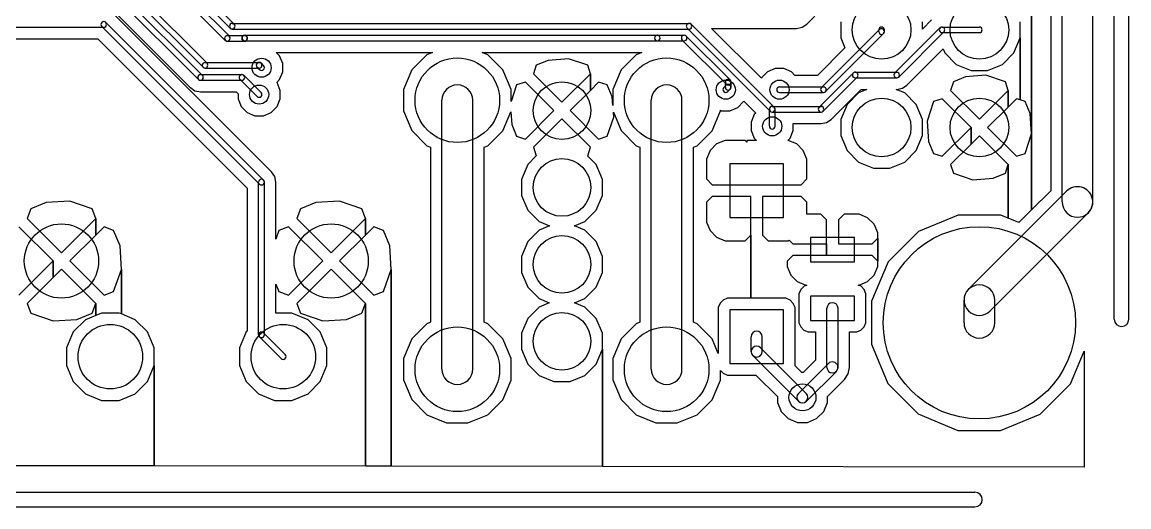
# Model space of a CAD drawing. Extents: x 32880 to 68030, y 27285 to 49782.
# Drawn here: x 56704 to 68030, y 27285 to 32249 of the extents above; entities that cross this region are included whole.
import ezdxf

# ---------------------------------------------------------------- set-up
doc = ezdxf.new("R2010")
doc.units = 0
doc.layers.add('BLACK', color=1, linetype='CONTINUOUS')

msp = doc.modelspace()

# ---------------------------------------------------------------- linework, layer by layer
at = {"layer": 'BLACK'}
for p, q in [((67880, 29207), (67880, 48207)), ((68030, 29207), (68030, 48207)), ((67348, 30408), (67348, 47166)), ((67662, 30408), (67662, 47166)), ((67230, 47053), (67230, 30521)), ((67230, 47053), (67230, 30521)), ((67035, 31104), (67035, 36104)), ((67035, 36104), (67035, 31104)), ((67035, 31104), (67035, 36104)), ((67035, 36104), (67035, 31104)), ((58508, 31663), (57393, 32778)), ((58549, 31704), (57434, 32819)), ((57342, 32662), (58424, 31581)), ((57342, 32662), (58424, 31581)), ((57768, 32657), (58597, 31828)), ((58834, 32187), (58397, 32624)), ((58875, 32228), (58438, 32665)), ((57727, 32616), (58556, 31787)), ((58445, 32400), (58783, 32062)), ((58487, 32442), (58825, 32104)), ((59258, 30715), (57644, 32329)), ((59258, 30715), (57644, 32329)), ((64734, 32228), (64889, 32384)), ((64734, 32228), (64889, 32384)), ((55197, 32196), (57539, 32196)), ((57520, 32204), (59133, 30591)), ((57561, 32245), (59174, 30632)), ((58855, 32236), (63529, 32236)), ((58855, 32178), (63529, 32178)), ((64359, 31337), (63510, 32186)), ((64400, 31378), (63551, 32227)), ((64270, 31675), (63760, 32185)), ((63760, 32185), (63763, 32185)), ((64270, 31675), (63760, 32185)), ((63760, 32185), (63763, 32185)), ((63763, 32185), (64630, 32185)), ((63763, 32185), (64630, 32185)), ((64630, 32185), (64686, 32196)), ((64630, 32185), (64686, 32196)), ((64686, 32196), (64687, 32196)), ((64686, 32196), (64687, 32196)), ((64687, 32196), (64734, 32228)), ((64687, 32196), (64734, 32228)), ((65478, 32172), (64885, 31579)), ((65082, 32253), (65082, 32087)), ((65082, 32253), (65082, 32087)), ((65471, 32152), (65471, 32170)), ((65529, 32152), (65529, 32170)), ((65634, 31728), (66097, 32191)), ((66012, 32272), (65918, 32178)), ((66012, 32272), (65918, 32178)), ((65918, 32178), (65918, 32253)), ((65918, 32178), (65918, 32253)), ((66118, 32199), (66500, 32199)), ((66918, 32087), (66918, 32253)), ((66918, 32087), (66918, 32253)), ((55197, 32078), (57479, 32078)), ((55197, 32078), (57479, 32078)), ((57479, 32078), (59007, 30550)), ((57479, 32078), (59007, 30550)), ((58805, 32111), (58979, 32111)), ((58805, 32053), (58979, 32053)), ((58960, 32103), (58963, 32106)), ((58984, 32115), (63204, 32115)), ((58984, 32057), (63204, 32057)), ((59001, 32062), (59004, 32065)), ((63205, 32115), (63479, 32115)), ((63205, 32057), (63479, 32057)), ((63460, 32065), (63909, 31616)), ((63501, 32106), (63950, 31657)), ((65519, 32131), (64926, 31538)), ((65082, 32087), (65124, 31985)), ((65082, 32087), (65124, 31985)), ((65675, 31687), (66138, 32150)), ((66118, 32141), (66500, 32141)), ((66854, 31933), (66918, 32087)), ((66854, 31933), (66918, 32087)), ((66918, 31452), (66918, 32087)), ((66918, 32087), (66918, 31452)), ((66918, 31452), (66918, 32087)), ((66918, 32087), (66918, 31452)), ((59338, 31904), (59303, 31939)), ((59303, 31939), (60904, 31939)), ((59338, 31904), (59303, 31939)), ((59303, 31939), (60904, 31939)), ((60904, 31939), (60847, 31915)), ((60904, 31939), (60847, 31915)), ((61470, 31915), (61412, 31939)), ((61412, 31939), (63046, 31939)), ((61470, 31915), (61412, 31939)), ((61412, 31939), (63046, 31939)), ((63046, 31939), (62989, 31915)), ((63046, 31939), (62989, 31915)), ((65124, 31985), (64844, 31704)), ((65124, 31985), (64844, 31704)), ((65759, 31603), (66129, 31974)), ((65759, 31603), (66129, 31974)), ((66129, 31974), (66146, 31933)), ((66129, 31974), (66146, 31933)), ((58577, 31836), (59129, 31836)), ((59150, 31828), (59175, 31803)), ((59371, 31825), (59338, 31904)), ((59371, 31825), (59338, 31904)), ((59371, 31739), (59371, 31825)), ((59371, 31739), (59371, 31825)), ((60847, 31915), (60692, 31761)), ((60847, 31915), (60692, 31761)), ((61624, 31760), (61470, 31915)), ((61624, 31760), (61470, 31915)), ((62087, 31857), (61966, 31807)), ((62087, 31857), (61966, 31807)), ((62295, 31873), (62087, 31857)), ((62295, 31873), (62087, 31857)), ((62492, 31807), (62295, 31873)), ((62492, 31807), (62295, 31873)), ((62989, 31915), (62834, 31761)), ((62989, 31915), (62834, 31761)), ((66146, 31933), (66263, 31816)), ((66146, 31933), (66263, 31816)), ((66737, 31816), (66854, 31933)), ((66737, 31816), (66854, 31933)), ((58577, 31778), (59129, 31778)), ((59109, 31787), (59134, 31762)), ((59338, 31660), (59371, 31739)), ((59338, 31660), (59371, 31739)), ((60692, 31761), (60608, 31559)), ((60692, 31761), (60608, 31559)), ((61708, 31558), (61624, 31760)), ((61708, 31558), (61624, 31760)), ((61966, 31807), (61938, 31718)), ((61966, 31807), (61938, 31718)), ((61938, 31718), (62229, 31428)), ((61938, 31718), (62229, 31428)), ((62229, 31428), (62520, 31718)), ((62229, 31428), (62520, 31718)), ((62520, 31718), (62492, 31807)), ((62520, 31718), (62492, 31807)), ((62520, 31550), (62520, 31718)), ((62520, 31718), (62520, 31550)), ((62520, 31550), (62520, 31718)), ((62520, 31718), (62520, 31550)), ((62834, 31761), (62750, 31559)), ((62834, 31761), (62750, 31559)), ((64333, 31740), (64272, 31679)), ((64333, 31740), (64272, 31679)), ((64412, 31773), (64333, 31740)), ((64412, 31773), (64333, 31740)), ((64498, 31773), (64412, 31773)), ((64498, 31773), (64412, 31773)), ((64577, 31740), (64498, 31773)), ((64577, 31740), (64498, 31773)), ((64613, 31704), (64577, 31740)), ((64613, 31704), (64577, 31740)), ((64860, 31378), (65209, 31727)), ((65230, 31736), (65654, 31736)), ((66263, 31816), (66417, 31752)), ((66263, 31816), (66417, 31752)), ((66417, 31752), (66583, 31752)), ((66417, 31752), (66583, 31752)), ((66583, 31752), (66737, 31816)), ((66583, 31752), (66737, 31816)), ((58530, 31711), (58954, 31711)), ((58530, 31653), (58954, 31653)), ((59108, 31488), (58935, 31661)), ((59149, 31529), (58976, 31702)), ((59310, 31632), (59338, 31660)), ((59310, 31632), (59338, 31660)), ((59313, 31629), (59310, 31632)), ((59313, 31629), (59310, 31632)), ((59346, 31550), (59313, 31629)), ((59346, 31550), (59313, 31629)), ((61765, 31606), (61708, 31436)), ((61765, 31606), (61708, 31436)), ((61854, 31634), (61765, 31606)), ((61854, 31634), (61765, 31606)), ((62144, 31343), (61854, 31634)), ((62144, 31343), (61854, 31634)), ((62604, 31634), (62520, 31550)), ((62604, 31634), (62520, 31550)), ((62693, 31606), (62604, 31634)), ((62693, 31606), (62604, 31634)), ((62743, 31485), (62693, 31606)), ((62743, 31485), (62693, 31606)), ((63909, 31603), (63884, 31578)), ((63901, 31632), (63901, 31636)), ((63901, 31582), (63901, 31632)), ((63959, 31632), (63959, 31636)), ((63959, 31582), (63959, 31632)), ((64272, 31679), (64270, 31675)), ((64272, 31679), (64270, 31675)), ((64844, 31704), (64613, 31704)), ((64844, 31704), (64613, 31704)), ((64901, 31337), (65250, 31686)), ((65230, 31678), (65654, 31678)), ((65712, 31571), (65759, 31603)), ((65712, 31571), (65759, 31603)), ((66234, 31638), (66206, 31549)), ((66234, 31638), (66206, 31549)), ((66357, 31689), (66234, 31638)), ((66357, 31689), (66234, 31638)), ((66566, 31705), (66357, 31689)), ((66566, 31705), (66357, 31689)), ((66766, 31638), (66566, 31705)), ((66766, 31638), (66566, 31705)), ((66794, 31549), (66766, 31638)), ((66794, 31549), (66766, 31638)), ((58424, 31581), (58426, 31578)), ((58424, 31581), (58426, 31578)), ((58426, 31578), (58473, 31547)), ((58426, 31578), (58473, 31547)), ((58473, 31547), (58474, 31546)), ((58473, 31547), (58474, 31546)), ((58474, 31546), (58530, 31535)), ((58474, 31546), (58530, 31535)), ((58530, 31535), (58894, 31535)), ((58530, 31535), (58894, 31535)), ((58894, 31535), (58914, 31515)), ((58894, 31535), (58914, 31515)), ((58914, 31515), (58914, 31464)), ((58914, 31515), (58914, 31464)), ((59346, 31464), (59346, 31550)), ((59346, 31464), (59346, 31550)), ((60608, 31559), (60608, 31340)), ((60608, 31559), (60608, 31340)), ((61708, 31436), (61708, 31558)), ((61708, 31436), (61708, 31558)), ((62520, 31550), (62314, 31343)), ((62520, 31550), (62314, 31343)), ((62750, 31394), (62743, 31485)), ((62750, 31394), (62743, 31485)), ((62750, 31559), (62750, 31394)), ((62750, 31559), (62750, 31394)), ((63950, 31562), (63925, 31537)), ((64455, 31586), (64905, 31586)), ((64455, 31528), (64905, 31528)), ((64984, 31253), (65291, 31560)), ((64984, 31253), (65291, 31560)), ((65263, 31524), (65146, 31407)), ((65263, 31524), (65146, 31407)), ((65349, 31560), (65263, 31524)), ((65349, 31560), (65263, 31524)), ((65291, 31560), (65349, 31560)), ((65291, 31560), (65349, 31560)), ((65737, 31524), (65650, 31560)), ((65650, 31560), (65655, 31560)), ((65737, 31524), (65650, 31560)), ((65650, 31560), (65655, 31560)), ((65655, 31560), (65711, 31571)), ((65655, 31560), (65711, 31571)), ((65711, 31571), (65712, 31571)), ((65711, 31571), (65712, 31571)), ((65854, 31407), (65737, 31524)), ((65854, 31407), (65737, 31524)), ((66206, 31549), (66500, 31255)), ((66206, 31549), (66500, 31255)), ((66500, 31255), (66794, 31549)), ((66500, 31255), (66794, 31549)), ((66794, 31379), (66794, 31549)), ((66794, 31549), (66794, 31379)), ((66794, 31379), (66794, 31549)), ((66794, 31549), (66794, 31379)), ((58914, 31464), (58947, 31385)), ((58914, 31464), (58947, 31385)), ((58947, 31385), (59008, 31324)), ((58947, 31385), (59008, 31324)), ((59252, 31324), (59313, 31385)), ((59252, 31324), (59313, 31385)), ((59313, 31385), (59346, 31464)), ((59313, 31385), (59346, 31464)), ((61001, 28695), (61001, 31449)), ((61315, 28695), (61315, 31449)), ((63143, 28695), (63143, 31449)), ((63457, 28695), (63457, 31449)), ((63948, 31341), (64027, 31374)), ((63948, 31341), (64027, 31374)), ((64027, 31374), (64088, 31435)), ((64027, 31374), (64088, 31435)), ((64088, 31435), (64089, 31440)), ((64088, 31435), (64089, 31440)), ((64089, 31440), (64211, 31318)), ((64089, 31440), (64211, 31318)), ((64380, 31386), (64880, 31386)), ((65146, 31407), (65082, 31253)), ((65146, 31407), (65082, 31253)), ((65918, 31253), (65854, 31407)), ((65918, 31253), (65854, 31407)), ((66032, 31436), (65965, 31236)), ((66032, 31436), (65965, 31236)), ((66121, 31464), (66032, 31436)), ((66121, 31464), (66032, 31436)), ((66415, 31170), (66121, 31464)), ((66415, 31170), (66121, 31464)), ((66794, 31379), (66585, 31170)), ((66794, 31379), (66585, 31170)), ((66879, 31464), (66794, 31379)), ((66879, 31464), (66794, 31379)), ((66918, 31452), (66879, 31464)), ((66918, 31452), (66879, 31464)), ((66968, 31436), (66918, 31452)), ((66968, 31436), (66918, 31452)), ((67019, 31313), (66968, 31436)), ((67019, 31313), (66968, 31436)), ((59008, 31324), (59087, 31291)), ((59008, 31324), (59087, 31291)), ((59087, 31291), (59173, 31291)), ((59087, 31291), (59173, 31291)), ((59173, 31291), (59252, 31324)), ((59173, 31291), (59252, 31324)), ((60608, 31340), (60692, 31138)), ((60608, 31340), (60692, 31138)), ((61624, 31137), (61704, 31332)), ((61624, 31137), (61704, 31332)), ((61704, 31332), (61715, 31201)), ((61704, 31332), (61715, 31201)), ((61854, 31052), (62144, 31343)), ((61854, 31052), (62144, 31343)), ((62314, 31343), (62604, 31052)), ((62314, 31343), (62604, 31052)), ((62693, 31080), (62759, 31277)), ((62693, 31080), (62759, 31277)), ((62759, 31277), (62755, 31328)), ((62755, 31328), (62834, 31138)), ((62759, 31277), (62755, 31328)), ((62755, 31328), (62834, 31138)), ((63766, 31137), (63850, 31339)), ((63766, 31137), (63850, 31339)), ((63850, 31339), (63850, 31347)), ((63850, 31347), (63862, 31341)), ((63850, 31339), (63850, 31347)), ((63850, 31347), (63862, 31341)), ((63862, 31341), (63948, 31341)), ((63862, 31341), (63948, 31341)), ((64197, 31304), (64164, 31225)), ((64197, 31304), (64164, 31225)), ((64211, 31318), (64197, 31304)), ((64211, 31318), (64197, 31304)), ((64351, 31183), (64351, 31357)), ((64380, 31328), (64880, 31328)), ((64409, 31183), (64409, 31357)), ((67035, 31104), (67019, 31313)), ((67035, 31104), (67019, 31313)), ((61715, 31201), (61765, 31080)), ((61715, 31201), (61765, 31080)), ((62229, 31258), (61938, 30968)), ((62229, 31258), (61938, 30968)), ((62520, 30968), (62229, 31258)), ((62520, 30968), (62229, 31258)), ((64164, 31225), (64164, 31139)), ((64164, 31225), (64164, 31139)), ((64596, 31139), (64596, 31210)), ((64596, 31210), (64880, 31210)), ((64596, 31139), (64596, 31210)), ((64596, 31210), (64880, 31210)), ((64880, 31210), (64936, 31221)), ((64880, 31210), (64936, 31221)), ((64936, 31221), (64937, 31221)), ((64936, 31221), (64937, 31221)), ((64937, 31221), (64984, 31253)), ((64937, 31221), (64984, 31253)), ((65082, 31253), (65082, 31087)), ((65082, 31253), (65082, 31087)), ((65918, 31087), (65918, 31253)), ((65918, 31087), (65918, 31253)), ((65965, 31236), (65981, 31027)), ((65965, 31236), (65981, 31027)), ((66121, 30876), (66415, 31170)), ((66121, 30876), (66415, 31170)), ((66415, 31000), (66415, 31170)), ((66415, 31170), (66415, 31000)), ((66415, 31000), (66415, 31170)), ((66415, 31170), (66415, 31000)), ((66585, 31170), (66879, 30876)), ((66585, 31170), (66879, 30876)), ((60692, 31138), (60846, 30983)), ((60692, 31138), (60846, 30983)), ((61469, 30983), (61624, 31137)), ((61469, 30983), (61624, 31137)), ((61765, 31080), (61854, 31052)), ((61765, 31080), (61854, 31052)), ((62604, 31052), (62693, 31080)), ((62604, 31052), (62693, 31080)), ((62834, 31138), (62988, 30983)), ((62834, 31138), (62988, 30983)), ((63611, 30983), (63766, 31137)), ((63611, 30983), (63766, 31137)), ((63898, 31037), (63811, 31001)), ((63898, 31037), (63811, 31001)), ((63993, 31037), (63898, 31037)), ((63993, 31037), (63898, 31037)), ((64102, 31038), (63993, 31037)), ((64102, 31038), (63993, 31037)), ((64121, 31019), (64102, 31038)), ((64121, 31019), (64102, 31038)), ((64219, 31038), (64121, 31038)), ((64121, 31038), (64121, 31019)), ((64219, 31038), (64121, 31038)), ((64121, 31038), (64121, 31019)), ((64164, 31139), (64197, 31060)), ((64164, 31139), (64197, 31060)), ((64197, 31060), (64219, 31038)), ((64197, 31060), (64219, 31038)), ((64540, 31037), (64563, 31060)), ((64540, 31037), (64563, 31060)), ((64544, 31037), (64540, 31037)), ((64544, 31037), (64540, 31037)), ((64631, 31001), (64544, 31037)), ((64631, 31001), (64544, 31037)), ((64563, 31060), (64596, 31139)), ((64563, 31060), (64596, 31139)), ((65082, 31087), (65146, 30933)), ((65082, 31087), (65146, 30933)), ((65854, 30933), (65918, 31087)), ((65854, 30933), (65918, 31087)), ((66500, 31085), (66415, 31000)), ((66500, 31085), (66415, 31000)), ((66794, 30791), (66500, 31085)), ((66794, 30791), (66500, 31085)), ((66968, 30904), (67035, 31104)), ((66968, 30904), (67035, 31104)), ((67035, 30327), (67035, 31104)), ((67035, 31104), (67035, 30327)), ((67035, 30327), (67035, 31104)), ((67035, 31104), (67035, 30327)), ((60846, 30983), (60883, 30968)), ((60846, 30983), (60883, 30968)), ((60883, 30968), (60883, 29175)), ((60883, 30968), (60883, 29175)), ((61433, 30969), (61469, 30983)), ((61433, 30969), (61469, 30983)), ((61433, 29176), (61433, 30969)), ((61433, 29176), (61433, 30969)), ((61938, 30968), (61966, 30879)), ((61938, 30968), (61966, 30879)), ((62492, 30879), (62520, 30968)), ((62492, 30879), (62520, 30968)), ((62988, 30983), (63025, 30968)), ((62988, 30983), (63025, 30968)), ((63025, 30968), (63025, 29175)), ((63025, 30968), (63025, 29175)), ((63575, 30969), (63611, 30983)), ((63575, 30969), (63611, 30983)), ((63575, 29176), (63575, 30969)), ((63575, 29176), (63575, 30969)), ((63744, 30934), (63708, 30846)), ((63744, 30934), (63708, 30846)), ((63811, 31001), (63744, 30934)), ((63811, 31001), (63744, 30934)), ((64698, 30934), (64631, 31001)), ((64698, 30934), (64631, 31001)), ((64734, 30846), (64698, 30934)), ((64734, 30846), (64698, 30934)), ((65146, 30933), (65263, 30816)), ((65146, 30933), (65263, 30816)), ((65737, 30816), (65854, 30933)), ((65737, 30816), (65854, 30933)), ((65981, 31027), (66032, 30904)), ((65981, 31027), (66032, 30904)), ((66415, 31000), (66206, 30791)), ((66415, 31000), (66206, 30791)), ((61966, 30879), (61879, 30790)), ((61966, 30879), (61879, 30790)), ((62579, 30790), (62490, 30879)), ((62490, 30879), (62492, 30879)), ((62579, 30790), (62490, 30879)), ((62490, 30879), (62492, 30879)), ((63708, 30846), (63707, 30643)), ((63708, 30846), (63707, 30643)), ((64735, 30643), (64734, 30846)), ((64735, 30643), (64734, 30846)), ((65263, 30816), (65417, 30752)), ((65263, 30816), (65417, 30752)), ((65583, 30752), (65737, 30816)), ((65583, 30752), (65737, 30816)), ((66032, 30904), (66121, 30876)), ((66032, 30904), (66121, 30876)), ((66879, 30876), (66968, 30904)), ((66879, 30876), (66968, 30904)), ((59289, 30668), (59258, 30715)), ((59289, 30668), (59258, 30715)), ((61879, 30790), (61816, 30638)), ((61879, 30790), (61816, 30638)), ((62642, 30638), (62579, 30790)), ((62642, 30638), (62579, 30790)), ((64496, 30799), (63946, 30799)), ((63946, 30799), (63946, 30249)), ((64496, 30249), (64496, 30799)), ((65417, 30752), (65583, 30752)), ((65417, 30752), (65583, 30752)), ((66206, 30791), (66234, 30702)), ((66206, 30791), (66234, 30702)), ((66234, 30702), (66434, 30635)), ((66234, 30702), (66434, 30635)), ((66643, 30651), (66766, 30702)), ((66643, 30651), (66766, 30702)), ((66766, 30702), (66794, 30791)), ((66766, 30702), (66794, 30791)), ((66794, 30242), (66794, 30791)), ((66794, 30791), (66794, 30242)), ((66794, 30242), (66794, 30791)), ((66794, 30791), (66794, 30242)), ((59125, 29047), (59125, 30611)), ((59183, 29047), (59183, 30611)), ((59290, 30667), (59289, 30668)), ((59290, 30667), (59289, 30668)), ((59301, 30611), (59290, 30667)), ((59301, 30611), (59290, 30667)), ((59301, 30025), (59301, 30611)), ((59301, 30025), (59301, 30611)), ((61816, 30638), (61816, 30474)), ((61816, 30638), (61816, 30474)), ((62642, 30474), (62642, 30638)), ((62642, 30474), (62642, 30638)), ((63707, 30643), (63766, 30584)), ((63707, 30643), (63766, 30584)), ((63766, 30584), (64121, 30584)), ((63766, 30584), (64121, 30584)), ((64121, 30584), (64161, 30584)), ((64121, 30584), (64161, 30584)), ((64161, 30584), (64281, 30584)), ((64161, 30584), (64281, 30584)), ((64281, 30584), (64321, 30584)), ((64281, 30584), (64321, 30584)), ((64321, 30584), (64676, 30584)), ((64321, 30584), (64676, 30584)), ((64676, 30584), (64735, 30643)), ((64676, 30584), (64735, 30643)), ((66434, 30635), (66643, 30651)), ((66434, 30635), (66643, 30651)), ((59007, 30550), (59007, 29085)), ((59007, 30550), (59007, 29085)), ((61816, 30474), (61879, 30322)), ((61816, 30474), (61879, 30322)), ((62579, 30322), (62642, 30474)), ((62579, 30322), (62642, 30474)), ((66389, 29514), (67393, 30518)), ((67230, 30521), (67035, 30327)), ((67230, 30521), (67035, 30327)), ((56951, 30403), (56794, 30337)), ((56951, 30403), (56794, 30337)), ((57193, 30416), (56951, 30403)), ((57193, 30416), (56951, 30403)), ((57420, 30337), (57193, 30416)), ((57420, 30337), (57193, 30416)), ((59711, 30403), (59554, 30337)), ((59711, 30403), (59554, 30337)), ((59953, 30416), (59711, 30403)), ((59953, 30416), (59711, 30403)), ((60180, 30337), (59953, 30416)), ((60180, 30337), (59953, 30416)), ((63766, 30464), (63707, 30405)), ((63766, 30464), (63707, 30405)), ((63707, 30405), (63708, 30202)), ((63707, 30405), (63708, 30202)), ((64161, 30464), (63766, 30464)), ((64161, 30464), (63766, 30464)), ((64161, 30069), (64161, 30464)), ((64161, 30069), (64161, 30464)), ((64676, 30464), (64281, 30464)), ((64281, 30464), (64281, 30069)), ((64676, 30464), (64281, 30464)), ((64281, 30464), (64281, 30069)), ((64735, 30405), (64676, 30464)), ((64735, 30405), (64676, 30464)), ((64734, 30282), (64735, 30405)), ((64734, 30282), (64735, 30405)), ((56794, 30337), (56756, 30239)), ((56794, 30337), (56756, 30239)), ((57458, 30239), (57420, 30337)), ((57458, 30239), (57420, 30337)), ((59554, 30337), (59516, 30239)), ((59554, 30337), (59516, 30239)), ((60218, 30239), (60180, 30337)), ((60218, 30239), (60180, 30337)), ((61879, 30322), (61995, 30206)), ((61879, 30322), (61995, 30206)), ((62463, 30206), (62579, 30322)), ((62463, 30206), (62579, 30322)), ((63946, 30249), (64496, 30249)), ((64819, 30282), (64734, 30282)), ((64819, 30282), (64734, 30282)), ((64878, 30283), (64819, 30282)), ((64878, 30283), (64819, 30282)), ((64937, 30224), (64878, 30283)), ((64937, 30224), (64878, 30283)), ((65116, 30283), (65057, 30224)), ((65116, 30283), (65057, 30224)), ((65175, 30282), (65116, 30283)), ((65175, 30282), (65116, 30283)), ((65270, 30282), (65175, 30282)), ((65270, 30282), (65175, 30282)), ((65357, 30246), (65270, 30282)), ((65357, 30246), (65270, 30282)), ((65424, 30179), (65357, 30246)), ((65424, 30179), (65357, 30246)), ((66282, 30272), (65877, 30105)), ((66282, 30272), (65877, 30105)), ((66720, 30272), (66282, 30272)), ((66720, 30272), (66282, 30272)), ((66611, 29292), (67615, 30296)), ((66794, 30242), (66720, 30272)), ((66794, 30242), (66720, 30272)), ((66904, 30196), (66794, 30242)), ((66904, 30196), (66794, 30242)), ((67035, 30327), (66904, 30196)), ((67035, 30327), (66904, 30196)), ((57022, 29803), (56671, 30154)), ((57022, 29803), (56671, 30154)), ((56756, 30239), (57107, 29888)), ((56756, 30239), (57107, 29888)), ((57107, 29888), (57458, 30239)), ((57107, 29888), (57458, 30239)), ((57458, 30069), (57458, 30239)), ((57458, 30239), (57458, 30069)), ((57458, 30069), (57458, 30239)), ((57458, 30239), (57458, 30069)), ((57543, 30154), (57458, 30069)), ((57543, 30154), (57458, 30069)), ((57641, 30116), (57543, 30154)), ((57641, 30116), (57543, 30154)), ((59431, 30154), (59333, 30116)), ((59431, 30154), (59333, 30116)), ((59782, 29803), (59431, 30154)), ((59782, 29803), (59431, 30154)), ((59516, 30239), (59867, 29888)), ((59516, 30239), (59867, 29888)), ((59867, 29888), (60218, 30239)), ((59867, 29888), (60218, 30239)), ((60218, 30069), (60218, 30239)), ((60218, 30239), (60218, 30069)), ((60218, 30069), (60218, 30239)), ((60218, 30239), (60218, 30069)), ((60303, 30154), (60218, 30069)), ((60303, 30154), (60218, 30069)), ((60401, 30116), (60303, 30154)), ((60401, 30116), (60303, 30154)), ((61995, 30206), (62101, 30162)), ((61995, 30206), (62101, 30162)), ((62101, 30162), (61995, 30118)), ((62101, 30162), (61995, 30118)), ((62356, 30162), (62463, 30206)), ((62356, 30162), (62463, 30206)), ((62463, 30118), (62356, 30162)), ((62463, 30118), (62356, 30162)), ((63708, 30202), (63744, 30114)), ((63708, 30202), (63744, 30114)), ((64937, 29979), (64937, 30224)), ((64937, 29979), (64937, 30224)), ((65057, 30224), (65057, 29979)), ((65057, 30224), (65057, 29979)), ((65460, 30091), (65424, 30179)), ((65460, 30091), (65424, 30179)), ((57458, 30069), (57192, 29803)), ((57458, 30069), (57192, 29803)), ((57707, 29959), (57641, 30116)), ((57707, 29959), (57641, 30116)), ((59333, 30116), (59301, 30025)), ((59333, 30116), (59301, 30025)), ((60218, 30069), (59952, 29803)), ((60218, 30069), (59952, 29803)), ((60467, 29959), (60401, 30116)), ((60467, 29959), (60401, 30116)), ((61995, 30118), (61879, 30002)), ((61995, 30118), (61879, 30002)), ((62579, 30002), (62463, 30118)), ((62579, 30002), (62463, 30118)), ((63744, 30114), (63811, 30047)), ((63744, 30114), (63811, 30047)), ((63811, 30047), (63898, 30011)), ((63811, 30047), (63898, 30011)), ((64102, 30010), (64161, 30069)), ((64102, 30010), (64161, 30069)), ((64161, 29421), (64161, 30069)), ((64161, 30069), (64161, 29421)), ((64161, 29421), (64161, 30069)), ((64161, 30069), (64161, 29421)), ((64281, 30069), (64340, 30010)), ((64281, 30069), (64340, 30010)), ((64544, 30011), (64555, 30016)), ((64544, 30011), (64555, 30016)), ((64555, 30016), (64592, 29979)), ((64555, 30016), (64592, 29979)), ((65222, 30044), (64772, 30044)), ((64772, 30044), (64772, 29794)), ((65222, 29794), (65222, 30044)), ((65402, 29979), (65461, 30038)), ((65402, 29979), (65461, 30038)), ((65461, 30038), (65460, 30091)), ((65461, 30038), (65460, 30091)), ((65461, 29800), (65461, 30038)), ((65461, 30038), (65461, 29800)), ((65461, 29800), (65461, 30038)), ((65461, 30038), (65461, 29800)), ((65877, 30105), (65567, 29795)), ((65877, 30105), (65567, 29795)), ((57720, 29717), (57707, 29959)), ((57720, 29717), (57707, 29959)), ((60480, 29717), (60467, 29959)), ((60480, 29717), (60467, 29959)), ((61879, 30002), (61816, 29850)), ((61879, 30002), (61816, 29850)), ((62642, 29850), (62579, 30002)), ((62642, 29850), (62579, 30002)), ((63898, 30011), (63993, 30011)), ((63898, 30011), (63993, 30011)), ((63993, 30011), (64102, 30010)), ((63993, 30011), (64102, 30010)), ((64340, 30010), (64449, 30011)), ((64340, 30010), (64449, 30011)), ((64449, 30011), (64544, 30011)), ((64449, 30011), (64544, 30011)), ((64592, 29979), (64937, 29979)), ((64592, 29979), (64937, 29979)), ((64937, 29859), (64937, 29979)), ((64937, 29979), (64937, 29859)), ((64937, 29859), (64937, 29979)), ((64937, 29979), (64937, 29859)), ((65057, 29979), (65402, 29979)), ((65057, 29979), (65402, 29979)), ((56671, 29452), (57022, 29803)), ((56671, 29452), (57022, 29803)), ((57022, 29633), (57022, 29803)), ((57022, 29803), (57022, 29633)), ((57022, 29633), (57022, 29803)), ((57022, 29803), (57022, 29633)), ((57192, 29803), (57543, 29452)), ((57192, 29803), (57543, 29452)), ((59431, 29452), (59782, 29803)), ((59431, 29452), (59782, 29803)), ((59952, 29803), (60303, 29452)), ((59952, 29803), (60303, 29452)), ((61816, 29850), (61816, 29686)), ((61816, 29850), (61816, 29686)), ((62642, 29686), (62642, 29850)), ((62642, 29686), (62642, 29850)), ((64592, 29859), (64533, 29800)), ((64592, 29859), (64533, 29800)), ((64533, 29800), (64534, 29747)), ((64533, 29800), (64534, 29747)), ((64897, 29859), (64592, 29859)), ((64897, 29859), (64592, 29859)), ((64772, 29794), (65222, 29794)), ((64937, 29859), (64897, 29859)), ((64937, 29859), (64897, 29859)), ((65057, 29859), (64937, 29859)), ((65057, 29859), (64937, 29859)), ((65097, 29859), (65057, 29859)), ((65097, 29859), (65057, 29859)), ((65402, 29859), (65097, 29859)), ((65402, 29859), (65097, 29859)), ((65567, 29795), (65398, 29390)), ((65567, 29795), (65398, 29390)), ((65461, 29800), (65402, 29859)), ((65461, 29800), (65402, 29859)), ((65460, 29747), (65461, 29800)), ((65460, 29747), (65461, 29800)), ((57107, 29718), (57022, 29633)), ((57107, 29718), (57022, 29633)), ((57458, 29367), (57107, 29718)), ((57458, 29367), (57107, 29718)), ((57641, 29490), (57720, 29717)), ((57641, 29490), (57720, 29717)), ((57720, 29261), (57720, 29717)), ((57720, 29717), (57720, 29261)), ((57720, 29261), (57720, 29717)), ((57720, 29717), (57720, 29261)), ((59867, 29718), (59516, 29367)), ((59867, 29718), (59516, 29367)), ((60218, 29367), (59867, 29718)), ((60218, 29367), (59867, 29718)), ((60401, 29490), (60480, 29717)), ((60401, 29490), (60480, 29717)), ((60480, 27701), (60480, 29717)), ((60480, 29717), (60480, 27701)), ((60480, 27701), (60480, 29717)), ((60480, 29717), (60480, 27701)), ((61816, 29686), (61879, 29534)), ((61816, 29686), (61879, 29534)), ((62579, 29534), (62642, 29686)), ((62579, 29534), (62642, 29686)), ((64534, 29747), (64570, 29659)), ((64534, 29747), (64570, 29659)), ((65424, 29659), (65460, 29747)), ((65424, 29659), (65460, 29747)), ((57022, 29633), (56756, 29367)), ((57022, 29633), (56756, 29367)), ((59301, 29270), (59301, 29567)), ((59301, 29567), (59333, 29490)), ((59301, 29270), (59301, 29567)), ((59301, 29567), (59333, 29490)), ((64570, 29659), (64637, 29592)), ((64570, 29659), (64637, 29592)), ((64637, 29592), (64724, 29556)), ((64637, 29592), (64724, 29556)), ((65270, 29556), (65357, 29592)), ((65270, 29556), (65357, 29592)), ((65357, 29592), (65424, 29659)), ((65357, 29592), (65424, 29659)), ((57543, 29452), (57641, 29490)), ((57543, 29452), (57641, 29490)), ((59333, 29490), (59431, 29452)), ((59333, 29490), (59431, 29452)), ((60303, 29452), (60401, 29490)), ((60303, 29452), (60401, 29490)), ((61879, 29534), (61995, 29418)), ((61879, 29534), (61995, 29418)), ((62463, 29418), (62579, 29534)), ((62463, 29418), (62579, 29534)), ((64672, 29511), (64654, 29468)), ((64672, 29511), (64654, 29468)), ((64654, 29468), (64654, 29421)), ((64654, 29468), (64654, 29421)), ((64706, 29544), (64672, 29511)), ((64706, 29544), (64672, 29511)), ((64734, 29556), (64706, 29544)), ((64734, 29556), (64706, 29544)), ((64724, 29556), (64734, 29556)), ((64724, 29556), (64734, 29556)), ((65289, 29544), (65260, 29556)), ((65260, 29556), (65270, 29556)), ((65289, 29544), (65260, 29556)), ((65260, 29556), (65270, 29556)), ((65322, 29510), (65289, 29544)), ((65322, 29510), (65289, 29544)), ((65340, 29467), (65322, 29510)), ((65340, 29467), (65322, 29510)), ((65340, 29217), (65340, 29467)), ((65340, 29217), (65340, 29467)), ((56756, 29367), (56794, 29269)), ((56756, 29367), (56794, 29269)), ((57420, 29269), (57458, 29367)), ((57420, 29269), (57458, 29367)), ((57458, 29246), (57458, 29367)), ((57458, 29367), (57458, 29246)), ((57458, 29246), (57458, 29367)), ((57458, 29367), (57458, 29246)), ((59516, 29367), (59554, 29269)), ((59516, 29367), (59554, 29269)), ((60180, 29269), (60218, 29367)), ((60180, 29269), (60218, 29367)), ((60218, 27702), (60218, 29367)), ((60218, 29367), (60218, 27702)), ((60218, 27702), (60218, 29367)), ((60218, 29367), (60218, 27702)), ((61995, 29418), (62099, 29375)), ((61995, 29418), (62099, 29375)), ((62099, 29375), (61995, 29331)), ((62099, 29375), (61995, 29331)), ((62358, 29375), (62463, 29418)), ((62358, 29375), (62463, 29418)), ((62463, 29331), (62358, 29375)), ((62463, 29331), (62358, 29375)), ((63846, 29370), (63828, 29327)), ((63846, 29370), (63828, 29327)), ((63880, 29403), (63846, 29370)), ((63880, 29403), (63846, 29370)), ((63923, 29421), (63880, 29403)), ((63923, 29421), (63880, 29403)), ((64161, 29421), (63923, 29421)), ((64161, 29421), (63923, 29421)), ((64473, 29421), (64161, 29421)), ((64473, 29421), (64161, 29421)), ((64520, 29421), (64473, 29421)), ((64520, 29421), (64473, 29421)), ((64563, 29403), (64520, 29421)), ((64563, 29403), (64520, 29421)), ((64596, 29369), (64563, 29403)), ((64596, 29369), (64563, 29403)), ((64614, 29326), (64596, 29369)), ((64614, 29326), (64596, 29369)), ((64654, 29421), (64654, 29171)), ((64654, 29421), (64654, 29171)), ((65222, 29444), (64772, 29444)), ((64772, 29444), (64772, 29194)), ((65222, 29194), (65222, 29444)), ((65398, 29390), (65398, 28952)), ((65398, 29390), (65398, 28952)), ((66343, 29170), (66343, 29402)), ((66657, 29170), (66657, 29402)), ((56794, 29269), (57021, 29190)), ((56794, 29269), (57021, 29190)), ((57263, 29203), (57420, 29269)), ((57263, 29203), (57420, 29269)), ((57458, 29246), (57354, 29202)), ((57458, 29246), (57354, 29202)), ((57518, 29270), (57458, 29246)), ((57518, 29270), (57458, 29246)), ((57696, 29270), (57518, 29270)), ((57696, 29270), (57518, 29270)), ((57720, 29261), (57696, 29270)), ((57720, 29261), (57696, 29270)), ((57860, 29202), (57720, 29261)), ((57860, 29202), (57720, 29261)), ((59466, 29270), (59301, 29270)), ((59466, 29270), (59301, 29270)), ((59630, 29202), (59466, 29270)), ((59630, 29202), (59466, 29270)), ((59554, 29269), (59781, 29190)), ((59554, 29269), (59781, 29190)), ((60023, 29203), (60180, 29269)), ((60023, 29203), (60180, 29269)), ((61995, 29331), (61879, 29215)), ((61995, 29331), (61879, 29215)), ((62579, 29215), (62463, 29331)), ((62579, 29215), (62463, 29331)), ((63828, 29327), (63828, 29280)), ((63828, 29327), (63828, 29280)), ((63828, 29280), (63828, 28856)), ((63828, 29280), (63828, 28856)), ((64496, 29303), (63946, 29303)), ((63946, 29303), (63946, 28753)), ((64496, 28753), (64496, 29303)), ((64614, 28776), (64614, 29326)), ((64614, 28776), (64614, 29326)), ((64940, 28713), (64940, 29319)), ((65054, 28713), (65054, 29319)), ((57021, 29190), (57263, 29203)), ((57021, 29190), (57263, 29203)), ((57354, 29202), (57228, 29076)), ((57354, 29202), (57228, 29076)), ((57986, 29076), (57860, 29202)), ((57986, 29076), (57860, 29202)), ((59756, 29076), (59630, 29202)), ((59756, 29076), (59630, 29202)), ((59781, 29190), (60023, 29203)), ((59781, 29190), (60023, 29203)), ((60847, 29160), (60692, 29006)), ((60847, 29160), (60692, 29006)), ((60883, 29175), (60847, 29160)), ((60883, 29175), (60847, 29160)), ((61470, 29160), (61433, 29176)), ((61470, 29160), (61433, 29176)), ((61624, 29005), (61470, 29160)), ((61624, 29005), (61470, 29160)), ((61879, 29215), (61816, 29063)), ((61879, 29215), (61816, 29063)), ((62642, 29063), (62579, 29215)), ((62642, 29063), (62579, 29215)), ((62989, 29160), (62834, 29006)), ((62989, 29160), (62834, 29006)), ((63025, 29175), (62989, 29160)), ((63025, 29175), (62989, 29160)), ((63612, 29160), (63575, 29176)), ((63612, 29160), (63575, 29176)), ((63766, 29005), (63612, 29160)), ((63766, 29005), (63612, 29160)), ((64654, 29171), (64672, 29128)), ((64654, 29171), (64672, 29128)), ((64672, 29128), (64705, 29094)), ((64672, 29128), (64705, 29094)), ((64772, 29194), (65222, 29194)), ((65288, 29094), (65322, 29127)), ((65288, 29094), (65322, 29127)), ((65322, 29127), (65340, 29170)), ((65322, 29127), (65340, 29170)), ((65340, 29170), (65340, 29217)), ((65340, 29170), (65340, 29217)), ((57228, 29076), (57160, 28912)), ((57228, 29076), (57160, 28912)), ((58054, 28912), (57986, 29076)), ((58054, 28912), (57986, 29076)), ((58998, 29076), (58930, 28912)), ((58998, 29076), (58930, 28912)), ((59007, 29085), (58998, 29076)), ((59007, 29085), (58998, 29076)), ((59133, 29026), (59356, 28803)), ((59174, 29067), (59397, 28844)), ((59824, 28912), (59756, 29076)), ((59824, 28912), (59756, 29076)), ((60692, 29006), (60608, 28804)), ((60692, 29006), (60608, 28804)), ((61708, 28803), (61624, 29005)), ((61708, 28803), (61624, 29005)), ((61816, 29063), (61816, 28899)), ((61816, 29063), (61816, 28899)), ((62642, 28899), (62642, 29063)), ((62642, 28899), (62642, 29063)), ((62834, 29006), (62750, 28804)), ((62834, 29006), (62750, 28804)), ((63828, 28856), (63766, 29005)), ((63828, 28856), (63766, 29005)), ((64164, 28876), (64164, 29028)), ((64278, 28876), (64278, 29028)), ((64705, 29094), (64748, 29076)), ((64705, 29094), (64748, 29076)), ((64748, 29076), (64795, 29076)), ((64748, 29076), (64795, 29076)), ((64795, 29076), (64822, 29076)), ((64795, 29076), (64822, 29076)), ((64822, 29076), (64822, 28786)), ((64822, 29076), (64822, 28786)), ((65172, 28713), (65172, 29076)), ((65172, 29076), (65245, 29076)), ((65172, 28713), (65172, 29076)), ((65172, 29076), (65245, 29076)), ((65245, 29076), (65288, 29094)), ((65245, 29076), (65288, 29094)), ((57160, 28912), (57160, 28734)), ((57160, 28912), (57160, 28734)), ((58054, 28734), (58054, 28912)), ((58054, 28734), (58054, 28912)), ((58930, 28912), (58930, 28734)), ((58930, 28912), (58930, 28734)), ((59824, 28734), (59824, 28912)), ((59824, 28734), (59824, 28912)), ((61816, 28899), (61879, 28747)), ((61816, 28899), (61879, 28747)), ((62579, 28747), (62642, 28899)), ((62579, 28747), (62642, 28899)), ((62642, 27698), (62642, 28899)), ((62642, 28899), (62642, 27698)), ((62642, 27698), (62642, 28899)), ((62642, 28899), (62642, 27698)), ((64261, 28915), (64729, 28447)), ((65398, 28952), (65565, 28547)), ((65398, 28952), (65565, 28547)), ((60608, 28804), (60608, 28585)), ((60608, 28804), (60608, 28585)), ((61708, 28584), (61708, 28803)), ((61708, 28584), (61708, 28803)), ((62750, 28804), (62750, 28585)), ((62750, 28804), (62750, 28585)), ((64181, 28835), (64649, 28367)), ((64614, 28730), (64614, 28776)), ((64614, 28730), (64614, 28776)), ((64822, 28786), (64698, 28662)), ((64822, 28786), (64698, 28662)), ((67433, 28545), (67572, 28880)), ((67433, 28545), (67572, 28880)), ((67572, 28880), (67573, 27691)), ((67572, 28880), (67573, 27691)), ((57160, 28734), (57228, 28570)), ((57160, 28734), (57228, 28570)), ((57986, 28570), (58054, 28734)), ((57986, 28570), (58054, 28734)), ((58054, 27705), (58054, 28734)), ((58054, 28734), (58054, 27705)), ((58054, 27705), (58054, 28734)), ((58054, 28734), (58054, 27705)), ((58930, 28734), (58998, 28570)), ((58930, 28734), (58998, 28570)), ((59756, 28570), (59824, 28734)), ((59756, 28570), (59824, 28734)), ((61879, 28747), (61995, 28631)), ((61879, 28747), (61995, 28631)), ((62463, 28631), (62579, 28747)), ((62463, 28631), (62579, 28747)), ((63850, 28584), (63850, 28683)), ((63850, 28683), (63879, 28653)), ((63850, 28584), (63850, 28683)), ((63850, 28683), (63879, 28653)), ((63946, 28753), (64496, 28753)), ((64682, 28662), (64614, 28730)), ((64682, 28662), (64614, 28730)), ((64649, 28447), (64956, 28754)), ((64698, 28662), (64682, 28662)), ((64698, 28662), (64682, 28662)), ((64730, 28366), (65037, 28673)), ((65159, 28646), (65172, 28713)), ((65159, 28646), (65172, 28713)), ((57228, 28570), (57354, 28444)), ((57228, 28570), (57354, 28444)), ((57860, 28444), (57986, 28570)), ((57860, 28444), (57986, 28570)), ((58998, 28570), (59124, 28444)), ((58998, 28570), (59124, 28444)), ((59630, 28444), (59756, 28570)), ((59630, 28444), (59756, 28570)), ((60608, 28585), (60692, 28383)), ((60608, 28585), (60692, 28383)), ((61624, 28382), (61708, 28584)), ((61624, 28382), (61708, 28584)), ((61995, 28631), (62147, 28568)), ((61995, 28631), (62147, 28568)), ((62147, 28568), (62311, 28568)), ((62147, 28568), (62311, 28568)), ((62311, 28568), (62463, 28631)), ((62311, 28568), (62463, 28631)), ((62750, 28585), (62834, 28383)), ((62750, 28585), (62834, 28383)), ((63766, 28382), (63850, 28584)), ((63766, 28382), (63850, 28584)), ((63879, 28653), (63922, 28635)), ((63879, 28653), (63922, 28635)), ((63922, 28635), (63969, 28635)), ((63922, 28635), (63969, 28635)), ((63969, 28635), (64213, 28635)), ((63969, 28635), (64213, 28635)), ((64213, 28635), (64434, 28414)), ((64213, 28635), (64434, 28414)), ((64946, 28414), (65121, 28589)), ((64946, 28414), (65121, 28589)), ((65121, 28589), (65159, 28646)), ((65121, 28589), (65159, 28646)), ((65565, 28547), (65875, 28237)), ((65565, 28547), (65875, 28237)), ((67123, 28235), (67433, 28545)), ((67123, 28235), (67433, 28545)), ((57354, 28444), (57518, 28376)), ((57354, 28444), (57518, 28376)), ((57696, 28376), (57860, 28444)), ((57696, 28376), (57860, 28444)), ((59124, 28444), (59288, 28376)), ((59124, 28444), (59288, 28376)), ((59466, 28376), (59630, 28444)), ((59466, 28376), (59630, 28444)), ((57518, 28376), (57696, 28376)), ((57518, 28376), (57696, 28376)), ((59288, 28376), (59466, 28376)), ((59288, 28376), (59466, 28376)), ((60692, 28383), (60846, 28228)), ((60692, 28383), (60846, 28228)), ((61469, 28228), (61624, 28382)), ((61469, 28228), (61624, 28382)), ((62834, 28383), (62988, 28228)), ((62834, 28383), (62988, 28228)), ((63611, 28228), (63766, 28382)), ((63611, 28228), (63766, 28382)), ((64434, 28414), (64434, 28355)), ((64434, 28414), (64434, 28355)), ((64434, 28355), (64473, 28261)), ((64434, 28355), (64473, 28261)), ((64907, 28261), (64946, 28355)), ((64907, 28261), (64946, 28355)), ((64946, 28355), (64946, 28414)), ((64946, 28355), (64946, 28414)), ((60846, 28228), (61048, 28144)), ((60846, 28228), (61048, 28144)), ((61267, 28144), (61469, 28228)), ((61267, 28144), (61469, 28228)), ((62988, 28228), (63190, 28144)), ((62988, 28228), (63190, 28144)), ((63409, 28144), (63611, 28228)), ((63409, 28144), (63611, 28228)), ((64473, 28261), (64545, 28189)), ((64473, 28261), (64545, 28189)), ((64835, 28189), (64907, 28261)), ((64835, 28189), (64907, 28261)), ((65875, 28237), (66280, 28068)), ((65875, 28237), (66280, 28068)), ((66718, 28068), (67123, 28235)), ((66718, 28068), (67123, 28235)), ((61048, 28144), (61267, 28144)), ((61048, 28144), (61267, 28144)), ((63190, 28144), (63409, 28144)), ((63190, 28144), (63409, 28144)), ((64545, 28189), (64639, 28150)), ((64545, 28189), (64639, 28150)), ((64639, 28150), (64741, 28150)), ((64639, 28150), (64741, 28150)), ((64741, 28150), (64835, 28189)), ((64741, 28150), (64835, 28189)), ((66280, 28068), (66718, 28068)), ((66280, 28068), (66718, 28068)), ((58054, 27705), (56201, 27707)), ((58054, 27705), (56201, 27707)), ((60218, 27702), (58054, 27705)), ((60218, 27702), (58054, 27705)), ((60480, 27701), (60218, 27702)), ((60480, 27701), (60218, 27702)), ((62642, 27698), (60480, 27701)), ((62642, 27698), (60480, 27701)), ((67573, 27691), (62642, 27698)), ((67573, 27691), (62642, 27698)), ((34455, 27435), (66455, 27435)), ((34455, 27285), (66455, 27285))]:
    msp.add_line(p, q, dxfattribs=at)
for centre, radius in [((65500, 32170), 300), ((66500, 32170), 300), ((59155, 31782), 98), ((61158, 31449), 433), ((63300, 31449), 433), ((59130, 31507), 98), ((62229, 31343), 295), ((63905, 31557), 98), ((64455, 31557), 98), ((65500, 31170), 300), ((66500, 31170), 300), ((64380, 31182), 98), ((62229, 30556), 295), ((57107, 29803), 380), ((59867, 29803), 380), ((66500, 29170), 984), ((62229, 29768), 295), ((62229, 28981), 295), ((57607, 28823), 330), ((59377, 28823), 330), ((61158, 28694), 433), ((63300, 28694), 433), ((64690, 28406), 138)]:
    msp.add_circle(centre, radius, dxfattribs=at)
for centre, radius, start, end in [((57540, 32225), 29, 45, 225), ((57539, 32225), 29, 270, 450), ((58855, 32207), 29, 90, 270), ((58854, 32208), 29, 225, 405), ((63530, 32207), 29, 405, 585), ((63529, 32207), 29, 270, 450), ((65500, 32170), 29, 360, 540), ((65499, 32152), 29, -45, 135), ((66118, 32170), 29, 90, 270), ((66117, 32170), 29, 315, 495), ((66500, 32170), 29, 270, 450), ((58805, 32082), 29, 90, 270), ((58804, 32083), 29, 225, 405), ((58981, 32083), 29, 135, 315), ((58984, 32086), 29, 90, 270), ((58983, 32085), 29, 315, 495), ((58979, 32082), 29, 270, 450), ((63205, 32086), 29, 90, 270), ((63204, 32086), 29, 270, 450), ((63480, 32086), 29, 45, 225), ((63479, 32086), 29, 270, 450), ((65500, 32152), 29, 180, 360), ((58577, 31807), 29, 90, 270), ((58576, 31808), 29, 225, 405), ((59130, 31807), 29, 45, 225), ((59129, 31807), 29, 270, 450), ((59154, 31783), 29, 225, 405), ((65230, 31707), 29, 90, 270), ((65230, 31707), 29, 315, 495), ((65655, 31708), 29, 135, 315), ((65654, 31707), 29, 270, 450), ((58530, 31682), 29, 90, 270), ((58529, 31683), 29, 225, 405), ((58955, 31682), 29, 405, 585), ((58954, 31682), 29, 270, 450), ((61158, 31449), 157, 360, 540), ((63300, 31449), 157, 360, 540), ((63930, 31636), 29, 360, 540), ((63930, 31632), 29, 360, 540), ((63930, 31632), 29, 180, 360), ((63929, 31582), 29, -45, 135), ((63930, 31636), 29, 225, 405), ((59129, 31508), 29, 225, 405), ((63905, 31558), 29, 135, 315), ((63930, 31582), 29, 180, 360), ((64455, 31557), 29, 90, 270), ((64905, 31558), 29, 135, 315), ((64905, 31557), 29, 270, 450), ((64380, 31357), 29, 90, 270), ((64380, 31357), 29, 360, 540), ((64380, 31357), 29, 225, 405), ((64880, 31357), 29, 135, 315), ((64880, 31357), 29, 270, 450), ((64380, 31183), 29, 180, 360), ((59154, 30611), 29, 360, 540), ((59154, 30611), 29, 225, 405), ((67504, 30407), 157, 315, 495), ((67505, 30408), 157, 180, 360), ((66500, 29402), 157, 360, 540), ((66500, 29403), 157, 135, 315), ((64997, 29319), 57, 360, 540), ((66500, 29170), 157, 180, 360), ((67955, 29207), 75, 180, 360), ((59154, 29046), 29, 45, 225), ((59154, 29047), 29, 180, 360), ((64221, 29028), 57, 360, 540), ((64221, 28875), 57, 45, 225), ((59376, 28824), 29, 225, 405), ((64221, 28876), 57, 180, 360), ((64996, 28713), 57, 315, 495), ((61158, 28695), 157, 180, 360), ((63300, 28695), 157, 180, 360), ((64997, 28713), 57, 180, 360), ((64690, 28407), 57, 135, 315), ((64689, 28407), 57, 225, 405), ((66455, 27360), 75, 270, 450)]:
    msp.add_arc(centre, radius, start, end, dxfattribs=at)

doc.saveas('drawing.dxf')
